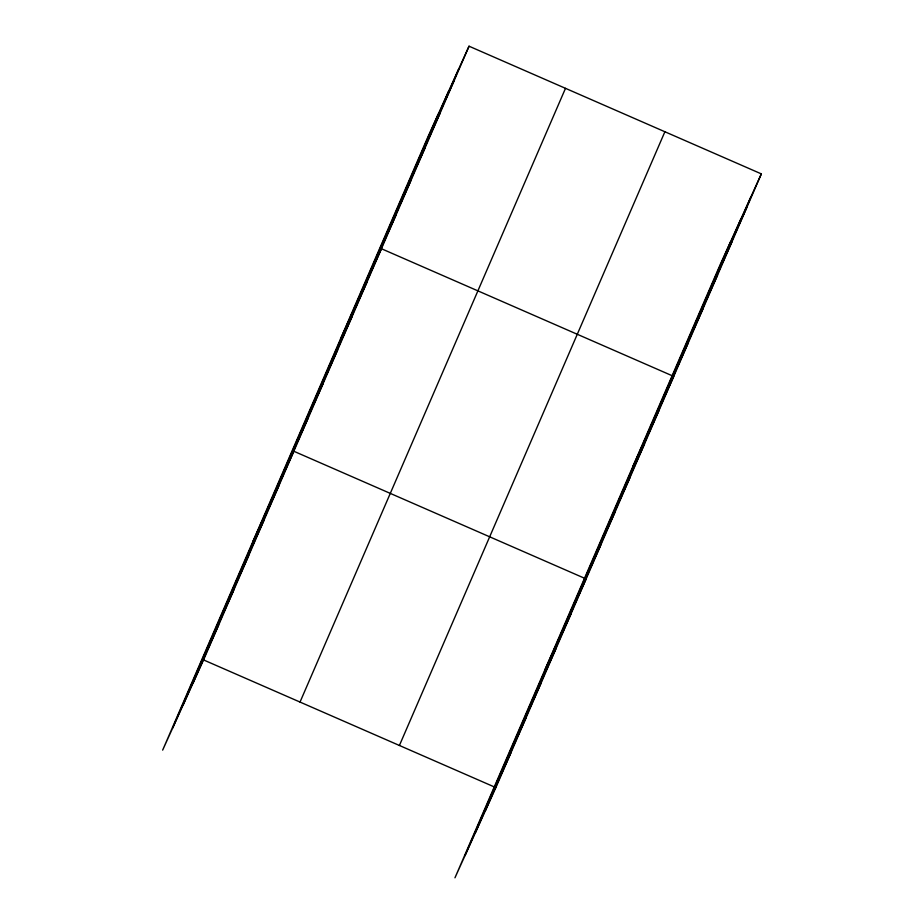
<?xml version="1.0" encoding="UTF-8"?>
<svg xmlns="http://www.w3.org/2000/svg" width="924" height="924" viewBox="0 0 924 924"><rect width="100%" height="100%" fill="white"/><g stroke="black" fill="none" stroke-linecap="round" stroke-linejoin="round"><path stroke-width="1.39" d="M172.707 727.95L438.195 114.218M183.079 705.104L448.556 91.372M193.128 682.928L458.616 69.196M469.046 46.2L428.135 136.394L162.659 750.115L203.569 659.932L469.046 46.2L761.341 173.885L495.865 787.606L454.954 877.8L720.431 264.068L761.341 173.885M300.023 702.067L565.5 88.334M399.411 745.472L664.887 131.751M465.015 855.624L730.491 241.903M475.375 832.778L740.852 219.057M485.435 810.614L750.912 196.881M444.005 102.957L454.446 79.961M429.406 136.706L439.847 113.71M414.807 170.466L425.236 147.47M400.207 204.216L410.637 181.22M385.608 237.976L396.038 214.98M340.529 338.923L381.439 248.729L672.453 375.849M356.398 305.486L366.84 282.49M341.799 339.235L352.229 316.239M327.2 372.996L337.63 350M312.601 406.756L323.03 383.749M298.002 440.505L308.431 417.509M252.922 541.452L293.832 451.258L586.128 578.944L545.218 669.138M268.353 509.043L278.782 486.036M253.303 543.82L263.744 520.813M238.265 578.597L248.695 555.59M223.215 613.374L233.657 590.378M208.177 648.151L218.607 625.155M736.312 230.642L746.742 207.634M721.713 264.391L732.143 241.395M707.103 298.152L717.544 275.144M692.503 331.901L702.945 308.905M677.904 365.661L688.334 342.654M632.824 466.597L673.735 376.414M648.706 433.171L659.135 410.164M634.107 466.92L644.536 443.924M619.496 500.681L629.937 477.673M604.897 534.43L615.326 511.434M590.297 568.191L600.727 545.183M560.649 636.717L571.09 613.721M545.61 671.494L556.04 648.498M530.561 706.283L541.002 683.275M515.523 741.06L525.952 718.052M500.473 775.837L510.914 752.829M203.569 659.932L495.865 787.606"/></g></svg>
